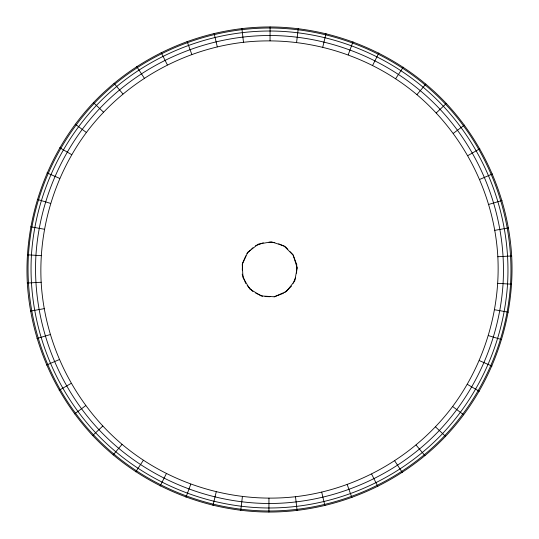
<?xml version="1.0" encoding="UTF-8"?>
<svg xmlns="http://www.w3.org/2000/svg" width="539" height="539" viewBox="0 0 539 539"><rect width="100%" height="100%" fill="white"/><g stroke="black" fill="none" stroke-linecap="round" stroke-linejoin="round"><path stroke-width="0.81" d="M27.327 283.029C23.743 217.116 48.133 150.603 93.469 102.632C138.954 54.796 204.072 26.889 270.079 26.95C336.087 27.206 401.07 55.416 446.319 103.475C484.864 144.843 508.297 199.531 511.673 255.971C515.257 321.884 490.867 388.397 445.531 436.368C400.046 484.204 334.928 512.111 268.921 512.05C202.913 511.794 137.93 483.584 92.681 435.525C54.136 394.157 30.703 339.469 27.327 283.029L41.166 282.254C44.724 344.387 74.564 404.149 122.083 444.338C169.724 484.386 233.663 503.695 295.507 496.709C357.33 489.54 415.252 456.277 452.612 406.5C484.379 363.69 500.603 309.986 497.834 256.746C494.276 194.613 464.436 134.851 416.916 94.662C369.276 54.614 305.337 35.304 243.493 42.291C181.67 49.46 123.748 82.723 86.388 132.5C54.621 175.31 38.397 229.014 41.166 282.254M268.921 512.05L268.954 498.191M270.046 40.809L270.079 26.95M242.287 269.985L242.476 263.335L245.872 255.735M296.598 273.172L296.807 265.687M240.765 510.345L242.409 496.581M296.591 42.419L298.235 28.655M212.999 505.38L216.233 491.898M322.767 47.102L326.001 33.62M186.002 497.221L190.772 484.211M352.998 41.779L348.228 54.789M293.128 283.265L295.507 277.949M166.376 473.619L160.13 485.989M372.624 65.381L378.87 53.011M135.734 471.827L143.381 460.266M395.619 78.734L403.266 67.173M122.083 444.338L113.15 454.929M416.916 94.662L425.85 84.071M246.889 253.458L250.52 250.029M251.726 248.89L252.939 247.745M284.855 292.401L291.505 286.115M92.681 435.525L102.781 426.039M446.319 103.475L436.219 112.961M74.598 413.878L85.735 405.624M464.402 125.122L453.265 133.376M71.175 383.37L59.155 390.276M467.825 155.63L479.845 148.724M59.297 359.58L46.556 365.038M479.703 179.42L492.444 173.962M255.526 245.73L263.301 242.766M274.142 296.827L283.474 293.27M36.975 338.512L50.262 334.564M488.738 204.436L502.025 200.488M30.534 311.05L44.191 308.672M494.809 230.328L508.466 227.95M497.834 256.746L511.673 255.971M269.015 242.287L274.836 242.449M264.993 296.571L269.985 296.713M27.395 254.819L41.227 255.661M497.773 283.339L511.605 284.181M30.736 226.811L44.38 229.25M494.62 309.75L508.264 312.189M37.306 199.383L50.572 203.392M488.428 335.608L501.694 339.617M47.014 172.898L59.728 178.422M479.272 360.578L491.986 366.102M278.703 243.837L285.542 246.889L287.826 249.308M255.735 293.128L262.574 296.187M59.735 147.726L71.721 154.686M467.279 384.314L479.265 391.274M463.708 414.801L452.612 406.5M86.388 132.5L75.292 124.199M93.469 102.632L103.535 112.166M435.465 426.834L445.531 436.368M290.11 251.726L292.973 254.752L296.827 264.858M247.172 285.454L252.885 291.505M424.968 455.677L416.081 445.039M122.919 93.961L114.032 83.323M136.697 66.533L144.29 78.135M394.71 460.865L402.303 472.467M161.161 52.492L167.353 64.889M371.647 474.111L377.839 486.508M242.173 274.142L245.73 283.474M187.087 41.382L191.796 54.419M351.913 497.618L347.204 484.581M217.291 46.846L214.124 33.357M321.709 492.154L324.876 505.643M241.917 28.52L243.493 42.291M295.507 496.709L297.083 510.48M28.446 254.886C24.565 320.489 48.53 386.827 93.449 434.805C138.503 482.654 203.203 510.743 268.927 510.992C334.645 511.053 399.48 483.274 444.763 435.64C483.335 394.636 506.929 340.298 510.554 284.114C514.435 218.511 490.47 152.173 445.551 104.195C400.497 56.346 335.797 28.257 270.073 28.008C204.355 27.947 139.52 55.726 94.237 103.36C55.665 144.364 32.07 198.702 28.446 254.886M31.444 255.068C27.61 319.856 51.279 385.372 95.639 432.75C140.133 480 204.025 507.738 268.934 507.987C333.836 508.048 397.863 480.613 442.58 433.572C480.673 393.079 503.972 339.415 507.556 283.932C511.39 219.144 487.721 153.628 443.361 106.25C398.867 59 334.975 31.262 270.066 31.013C205.164 30.952 141.137 58.387 96.42 105.428C58.327 145.921 35.028 199.585 31.444 255.068M35.938 255.338C32.172 318.906 55.396 383.182 98.92 429.671C142.572 476.031 205.265 503.251 268.941 503.493C332.624 503.554 395.444 476.631 439.319 430.479C476.692 390.748 499.552 338.094 503.062 283.662C506.828 220.094 483.604 155.818 440.08 109.329C396.428 62.969 333.735 35.749 270.059 35.507C206.376 35.446 143.556 62.369 99.681 108.521C62.308 148.252 39.448 200.906 35.938 255.338M297.178 267.957L294.725 280.994L286.492 291.397L274.371 296.787L261.132 295.924L249.806 289.012L242.995 277.625L242.26 264.379L247.758 252.306L258.242 244.167L271.299 241.836L283.952 245.845L293.29 255.27L297.178 267.957"/></g></svg>
